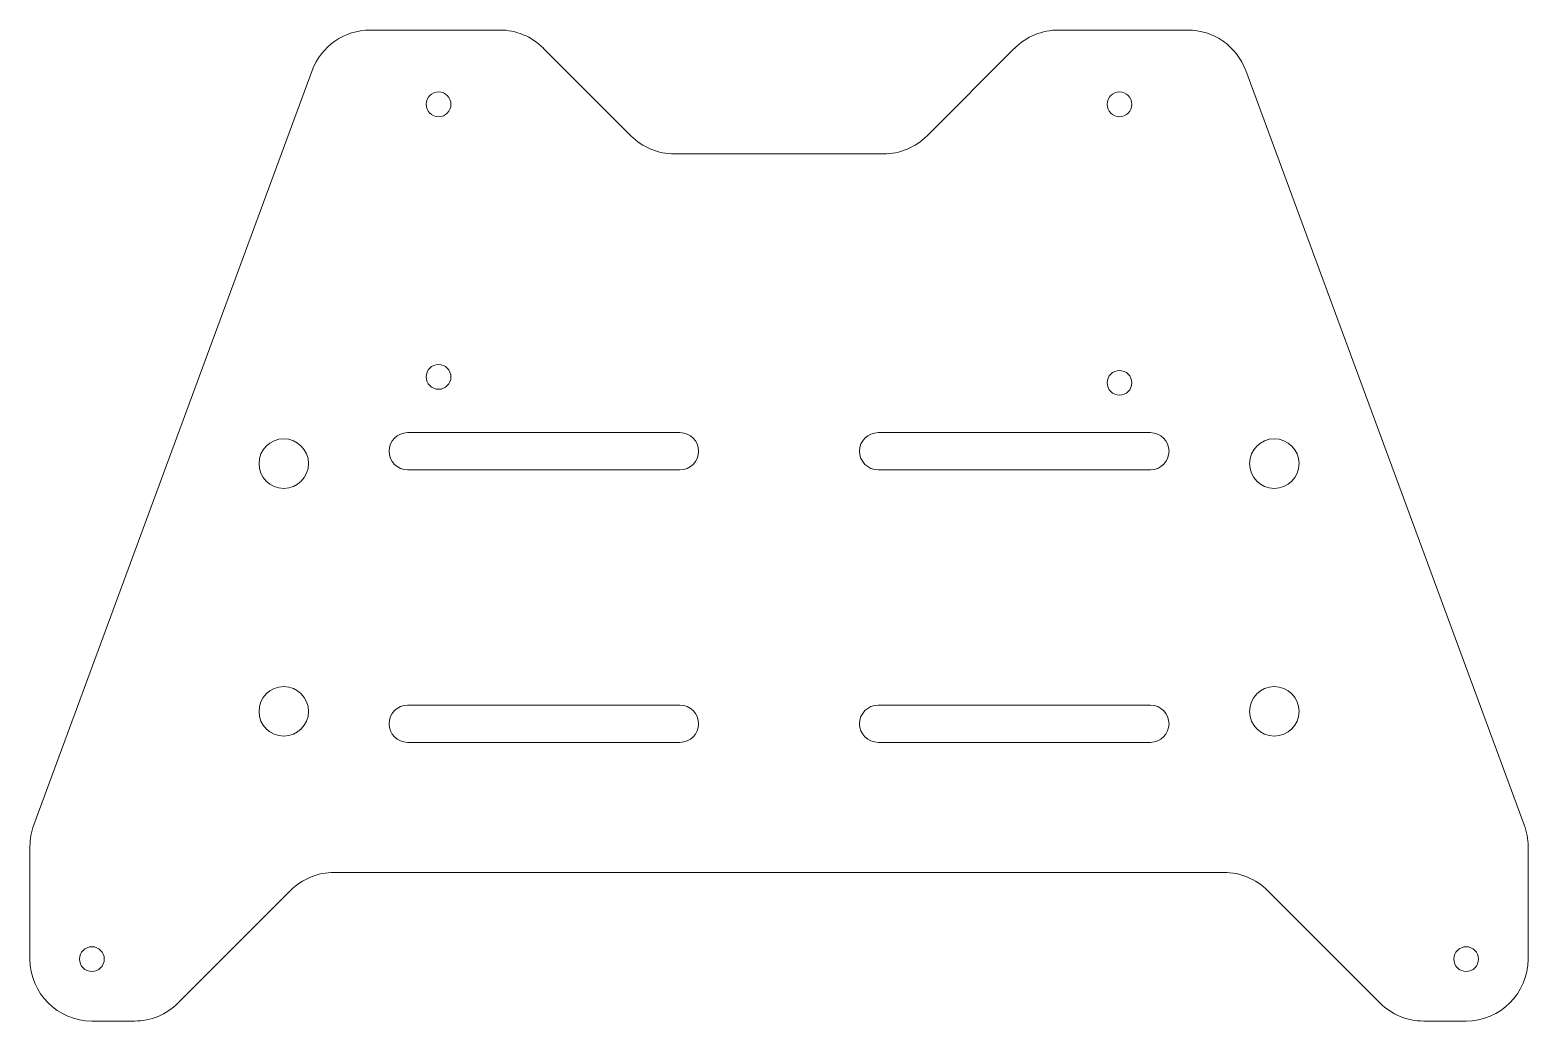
# Model space of a CAD drawing. Header units: millimetres. Extents: x -4 to 117, y 5 to 85.
import ezdxf

# ---------------------------------------------------------------- set-up
doc = ezdxf.new("R2010")
doc.units = ezdxf.units.MM

msp = doc.modelspace()

# ---------------------------------------------------------------- linework, layer by layer
at = {"color": 7, "linetype": 'Continuous', "lineweight": 15}
for p, q in [((34.22, 85.4), (23.77, 85.4)), ((89.8, 85.4), (79.36, 85.4)), ((44.82, 76.87), (37.75, 83.94)), ((75.82, 83.94), (68.75, 76.87)), ((-3.4, 21.24), (19.08, 82.14)), ((116.98, 21.24), (94.49, 82.14)), ((65.22, 75.4), (48.36, 75.4)), ((48.79, 52.9), (26.79, 52.9)), ((86.79, 52.9), (64.79, 52.9)), ((26.79, 49.9), (48.79, 49.9)), ((64.79, 49.9), (86.79, 49.9)), ((48.79, 30.9), (26.79, 30.9)), ((86.79, 30.9), (64.79, 30.9)), ((26.79, 27.9), (48.79, 27.9)), ((64.79, 27.9), (86.79, 27.9)), ((-3.71, 10.4), (-3.71, 19.51)), ((117.29, 10.4), (117.29, 19.51)), ((20.86, 17.4), (92.72, 17.4)), ((8.25, 6.87), (17.32, 15.94)), ((96.25, 15.94), (105.32, 6.87)), ((4.72, 5.4), (1.29, 5.4)), ((112.29, 5.4), (108.86, 5.4))]:
    msp.add_line(p, q, dxfattribs=at)
for centre, radius in [((29.29, 79.4), 1), ((84.29, 79.4), 1), ((29.29, 57.4), 1), ((84.29, 56.92), 1), ((16.79, 50.4), 2), ((96.79, 50.4), 2), ((16.79, 30.4), 2), ((96.79, 30.4), 2), ((1.29, 10.4), 1), ((112.29, 10.4), 1)]:
    msp.add_circle(centre, radius, dxfattribs=at)
for centre, radius, start, end in [((23.77, 80.4), 5, 90, 159.7343), ((34.22, 80.4), 5, 45, 90), ((79.36, 80.4), 5, 90, 135), ((89.8, 80.4), 5, 20.2657, 90), ((48.36, 80.4), 5, 225, 270), ((65.22, 80.4), 5, 270, 315), ((26.79, 51.4), 1.5, 90, 270), ((48.79, 51.4), 1.5, 270, 90), ((64.79, 51.4), 1.5, 90, 270), ((86.79, 51.4), 1.5, 270, 90), ((26.79, 29.4), 1.5, 90, 270), ((48.79, 29.4), 1.5, 270, 90), ((64.79, 29.4), 1.5, 90, 270), ((86.79, 29.4), 1.5, 270, 90), ((1.29, 19.51), 5, 159.7343, 180), ((112.29, 19.51), 5, 0, 20.2657), ((20.86, 12.4), 5, 90, 135), ((92.72, 12.4), 5, 45, 90), ((1.29, 10.4), 5, 180, 270), ((112.29, 10.4), 5, 270, 0), ((4.72, 10.4), 5, 270, 315), ((108.86, 10.4), 5, 225, 270)]:
    msp.add_arc(centre, radius, start, end, dxfattribs=at)

doc.saveas('drawing.dxf')
